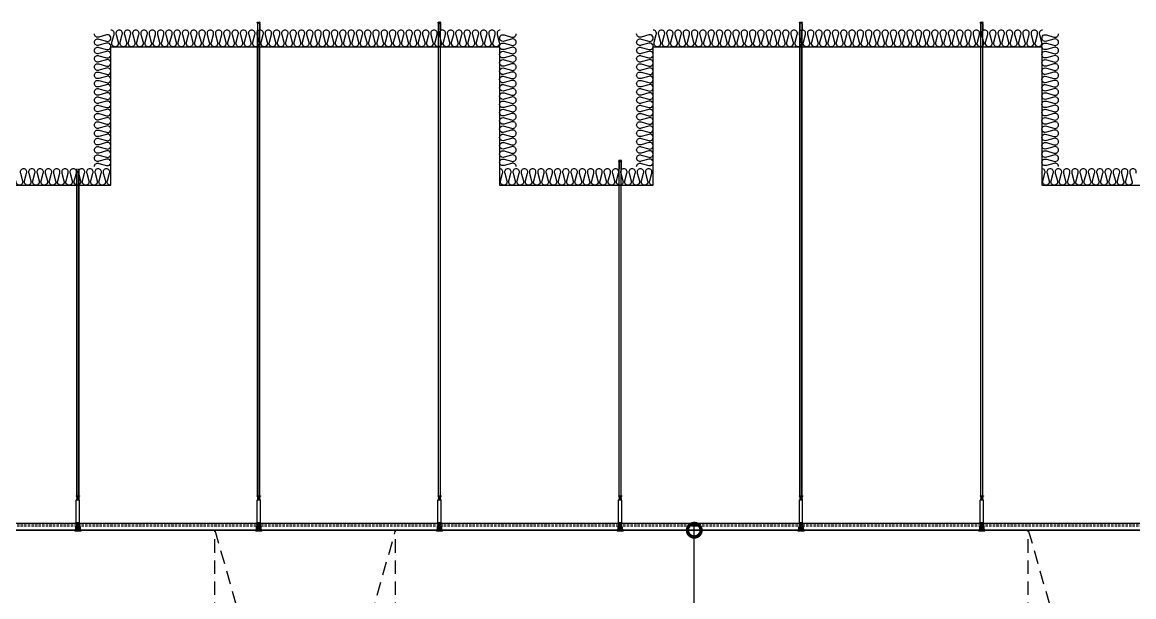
# Model space of a CAD drawing. Header units: millimetres. Extents: x 17311 to 801382, y -242618 to -104888.
# Drawn here: x 320582 to 327961, y -165471 to -161657 of the extents above; entities that cross this region are included whole.
import ezdxf

# ---------------------------------------------------------------- set-up
doc = ezdxf.new("R2010")
doc.units = ezdxf.units.MM
doc.header["$LTSCALE"] = 250
for name, pattern in [('A2', [8, 2, -2, 2, -2]), ('CENTER', [50.8, 31.75, -6.35, 6.35, -6.35]), ('CENTER2', [28.575, 19.05, -3.175, 3.175, -3.175]), ('H1', [1.5, 1, -0.5]), ('HID', [2.8, 1.8, -1]), ('HIDDEN', [9.525, 6.35, -3.175])]:
    doc.linetypes.add(name, pattern=pattern)
doc.layers.get('Defpoints').update_dxf_attribs({"color": 151})
for name, color, linetype in [('A-ELE-252', 252, 'Continuous'), ('A-ETC-SERVER', 5, 'H1'), ('C-1', 252, 'Continuous'), ('C-HANGER', 8, 'Continuous'), ('C-HANGER-C', 8, 'Continuous'), ('C-sec', 252, 'Continuous'), ('C-STL4', 252, 'Continuous'), ('C-STL6', 8, 'Continuous'), ('C-T-BAR MAIN-', 252, 'Continuous'), ('C-삼성엔지니어링_CEILING', 252, 'Continuous'), ('C-압출', 252, 'Continuous'), ('ISL', 251, 'Continuous')]:
    doc.layers.add(name, color=color, linetype=linetype)
doc.layers.add('C-중심선', color=252, linetype='CENTER2', lineweight=20)
doc.layers.add('CK', color=221, linetype='Continuous', plot=False)
doc.styles.add('Gdim', font='')
doc.styles.get('Gdim').set_extended_font_data('Dotum')
doc.dimstyles.new('Gdim50', dxfattribs={"dimscale": 30, "dimtxt": 3, "dimasz": 6, "dimexe": 1.5, "dimexo": 2, "dimgap": 1, "dimtad": 1, "dimdec": 0, "dimzin": 0, "dimdsep": 46, "dimlunit": 6, "dimtxsty": 'Gdim', "dimblk": 'DOTSMALL', "dimcen": 1.5, "dimdle": 1.5, "dimclrd": 256, "dimclre": 256, "dimclrt": 256, "dimazin": 0, "dimtfac": 1, "dimtdec": 0, "dimtix": 1, "dimtmove": 2, "dimatfit": 3, "dimldrblk": 'DOTSMALL', "dimfxl": 1.5, "dimtolj": 1, "dimtzin": 0, "dimlwd": -1, "dimlwe": -1, "dimarcsym": 1})

# ---------------------------------------------------------------- blocks, each defined once
blk = doc.blocks.new('A$C612ec77b')
at = {"layer": 'A-ELE-252', "linetype": 'HID', "ltscale": 0.2}
for p, q in [((-2400, 2650), (-2400, 4200)), ((-2400, 4200), (-1200, 0)), ((-2400, 0), (-1200, 4200)), ((-1200, 2650), (-1200, 4200)), ((-3600, 2650), (-3600, 0)), ((-3600, 2650), (-2400, 2650)), ((-2400, 2650), (-2400, 0)), ((-1200, 2650), (-1200, 0)), ((-1200, 2650), (0, 2650)), ((0, 2650), (0, 0))]:
    blk.add_line(p, q, dxfattribs=at)
blk = doc.blocks.new('usgh')
at = {"layer": 'C-STL4'}
blk.add_lwpolyline([(1763311, 329517), (1763311, 329599), (1763381, 329599), (1763381, 329517)], close=True, dxfattribs=at)
at = {"layer": 'C-압출', "color": 252, "linetype": 'Continuous', "lineweight": 40, "extrusion": (0, 0, -1)}
for p, q in [((1763325, 329522), (1763320, 329517)), ((1763325, 329599), (1763322, 329596)), ((1763322, 329596), (1763325, 329592)), ((1763325, 329592), (1763322, 329588)), ((1763322, 329588), (1763325, 329584)), ((1763325, 329584), (1763322, 329580)), ((1763322, 329580), (1763325, 329576)), ((1763325, 329576), (1763322, 329572)), ((1763322, 329572), (1763325, 329568)), ((1763325, 329568), (1763322, 329565)), ((1763322, 329565), (1763325, 329561)), ((1763325, 329561), (1763322, 329557)), ((1763322, 329557), (1763325, 329553)), ((1763325, 329553), (1763322, 329549)), ((1763322, 329549), (1763325, 329545)), ((1763325, 329545), (1763322, 329541)), ((1763322, 329541), (1763325, 329538)), ((1763325, 329538), (1763322, 329534)), ((1763322, 329534), (1763325, 329530)), ((1763325, 329530), (1763322, 329526)), ((1763322, 329526), (1763325, 329522)), ((1763363, 329517), (1763368, 329522)), ((1763364, 329596), (1763368, 329599)), ((1763368, 329592), (1763364, 329596)), ((1763364, 329588), (1763368, 329592)), ((1763368, 329584), (1763364, 329588)), ((1763364, 329580), (1763368, 329584)), ((1763368, 329576), (1763364, 329580)), ((1763364, 329572), (1763368, 329576)), ((1763368, 329568), (1763364, 329572)), ((1763364, 329565), (1763368, 329568)), ((1763368, 329561), (1763364, 329565)), ((1763364, 329557), (1763368, 329561)), ((1763368, 329553), (1763364, 329557)), ((1763364, 329549), (1763368, 329553)), ((1763368, 329545), (1763364, 329549)), ((1763364, 329541), (1763368, 329545)), ((1763368, 329538), (1763364, 329541)), ((1763364, 329534), (1763368, 329538)), ((1763368, 329530), (1763364, 329534)), ((1763364, 329526), (1763368, 329530)), ((1763368, 329522), (1763364, 329526))]:
    blk.add_line(p, q, dxfattribs=at)
at = {"layer": 'C-중심선'}
blk.add_line((1763346, 329623), (1763346, 329480), dxfattribs=at)
blk = doc.blocks.new('r6okghj')
at = {"layer": 'C-삼성엔지니어링_CEILING'}
for p, q in [((1770244, 316436), (1770234, 316431)), ((1770244, 316390), (1770234, 316396)), ((1770344, 316436), (1770244, 316436)), ((1770253, 316436), (1770264, 316431)), ((1770253, 316390), (1770264, 316396)), ((1770274, 316436), (1770264, 316431)), ((1770264, 316396), (1770264, 316431)), ((1770274, 316390), (1770264, 316396)), ((1770314, 316436), (1770324, 316431)), ((1770314, 316390), (1770324, 316396)), ((1770334, 316436), (1770324, 316431)), ((1770324, 316396), (1770324, 316431)), ((1770334, 316390), (1770324, 316396)), ((1770344, 316436), (1770354, 316431)), ((1770344, 316390), (1770354, 316396))]:
    blk.add_line(p, q, dxfattribs=at)
for points in [[(1770234, 316431), (1770234, 316396)], [(1770244, 316390), (1770344, 316390)], [(1770354, 316396), (1770354, 316431)]]:
    blk.add_lwpolyline(points, dxfattribs=at)
blk = doc.blocks.new('격자틀-1')
at = {"layer": 'C-HANGER'}
for p, q in [((-16.4, 230.4), (6.3, 230.4)), ((-16.4, 230.4), (-16.4, 228.9)), ((-16.4, 228.9), (6.3, 228.9)), ((6.3, 230.4), (6.3, 228.9))]:
    blk.add_line(p, q, dxfattribs=at)
at = {"layer": 'C-HANGER-C'}
for p, q in [((-16.1, 52.1), (-16.1, 202)), ((6, 202), (-16.1, 202)), ((6, 52.1), (6, 202)), ((6, 52.1), (-16.1, 52.1))]:
    blk.add_line(p, q, dxfattribs=at)
at = {"layer": 'C-STL6', "linetype": 'CENTER2', "ltscale": 20}
blk.add_line((-5, 52.7), (-5, -5), dxfattribs=at)
at = {"layer": 'C-T-BAR MAIN-'}
blk.add_lwpolyline([(-14.3, 41.1), (-14.3, 52.1), (4.2, 52.1), (4.2, 41.1), (2.2, 41.1), (2.2, 50.1), (-12.3, 50.1), (-12.3, 41.1), (-14.3, 41.1)], dxfattribs=at)
at = {"layer": 'C-삼성엔지니어링_CEILING'}
for p, q in [((-10.7, 220.3), (-2.2, 222)), ((-10.7, 220.3), (-9.9, 221.6)), ((-10.3, 222), (-9.9, 221.6)), ((-9.9, 221.6), (-7.6, 222)), ((-9.9, 221.6), (-7.6, 222)), ((-0.2, 221.3), (0.4, 222)), ((-14, 202), (-14, 203.8)), ((-12.4, 210.8), (-13.9, 209.9)), ((-12.4, 203.8), (-13.9, 204.7)), ((2.3, 210.8), (-12.4, 210.8)), ((2.3, 203.8), (-12.4, 203.8)), ((-11.1, 210.8), (-9.5, 209.9)), ((-11.1, 203.8), (-9.5, 204.7)), ((-10.7, 218.1), (1, 220.5)), ((-10.7, 220.3), (-9.9, 219.4)), ((-10.7, 218.1), (-9.9, 219.4)), ((-10.7, 215.9), (1, 218.3)), ((-10.7, 218.1), (-9.9, 217.2)), ((-10.7, 215.9), (-9.9, 217.2)), ((-10.7, 213.7), (1, 216.1)), ((-10.7, 215.9), (-9.9, 215)), ((-10.7, 213.7), (-9.9, 215)), ((-10.7, 213.7), (-9.9, 212.8)), ((-10.4, 213.4), (-10.4, 210.8)), ((-9.9, 219.4), (-0.2, 221.3)), ((-9.9, 219.4), (-0.2, 221.3)), ((-9.9, 217.2), (-0.2, 219.1)), ((-9.9, 217.2), (-0.2, 219.1)), ((-9.9, 215), (-0.2, 216.9)), ((-9.9, 215), (-0.2, 216.9)), ((-9.9, 212.8), (-0.2, 214.7)), ((-9.9, 212.8), (-0.2, 214.7)), ((-8, 210.8), (-9.5, 209.9)), ((-9.5, 204.7), (-9.5, 209.9)), ((-8, 203.8), (-9.5, 204.7)), ((-2.1, 210.8), (-0.6, 209.9)), ((-2.1, 203.8), (-0.6, 204.7)), ((1, 210.8), (-0.6, 209.9)), ((-0.6, 204.7), (-0.6, 209.9)), ((1, 203.8), (-0.6, 204.7)), ((-0.2, 221.3), (1, 220.5)), ((-0.2, 219.1), (1, 220.5)), ((-0.2, 219.1), (1, 218.3)), ((-0.2, 216.9), (1, 218.3)), ((-0.2, 216.9), (1, 216.1)), ((-0.2, 214.7), (1, 216.1)), ((0.3, 215.3), (0.3, 210.8)), ((0.3, 215.3), (0.3, 210.8)), ((2.3, 210.8), (3.8, 209.9)), ((2.3, 203.8), (3.8, 204.7)), ((3.9, 202), (3.9, 203.8))]:
    blk.add_line(p, q, dxfattribs=at)
for points in [[(3.9, 203.8), (-14, 203.8)], [(-13.9, 209.9), (-13.9, 204.7)], [(-12.4, 203.8), (2.3, 203.8)], [(3.8, 204.7), (3.8, 209.9)]]:
    blk.add_lwpolyline(points, dxfattribs=at)
at = {"layer": 'C-압출', "linetype": 'Continuous', "lineweight": 40, "extrusion": (0, 0, -1)}
for p, q in [((-25.1, 0.3), (-25.1, 2.2)), ((-24.8, 2.5), (-12.6, 2.5)), ((-10.1, 0), (-24.8, 0)), ((-12.3, 2.8), (-12.3, 28.3)), ((-10.1, 50), (-8.3, 50)), ((-9.8, 19.7), (-9.8, 18.9)), ((-9.8, 18.9), (-9.2, 18.3)), ((-9.2, 18.3), (-9.8, 17.6)), ((-9.8, 17.6), (-9.2, 17)), ((-9.2, 17), (-9.8, 16.4)), ((-9.8, 16.4), (-9.2, 15.8)), ((-9.2, 15.8), (-9.8, 15.1)), ((-9.8, 15.1), (-9.2, 14.5)), ((-9.2, 14.5), (-9.8, 13.9)), ((-9.8, 13.9), (-9.2, 13.2)), ((-9.2, 13.2), (-9.8, 12.6)), ((-9.8, 12.6), (-9.2, 12)), ((-9.2, 12), (-9.8, 11.4)), ((-9.8, 11.4), (-9.2, 10.8)), ((-9.2, 10.8), (-9.8, 10.1)), ((-9.8, 10.1), (-9.2, 9.5)), ((-9.2, 9.5), (-9.8, 8.9)), ((-9.8, 8.9), (-9.2, 8.2)), ((-9.2, 8.2), (-9.8, 7.6)), ((-9.8, 7.6), (-9.2, 7)), ((-9.2, 7), (-9.8, 6.4)), ((-9.8, 6.4), (-9.2, 5.8)), ((-9.2, 5.8), (-9.8, 5.1)), ((-9.8, 5.1), (-9.2, 4.5)), ((-9.2, 4.5), (-9.8, 3.9)), ((-9.8, 3.9), (-9.2, 3.2)), ((-9.2, 3.2), (-9.8, 2.6)), ((-9.8, 2.6), (-9.2, 2)), ((-9.2, 2), (-9.8, 1.4)), ((-9.8, 1.4), (-9.8, 0.6)), ((-9.8, 0.6), (-9.8, 0.3)), ((-0.6, 20), (-9.5, 20)), ((-8.1, 49.7), (-8.1, 49.5)), ((-2, 49), (-2, 49.7)), ((-1.7, 50), (0.1, 50)), ((-0.9, 17.6), (-0.3, 18.3)), ((-0.3, 17), (-0.9, 17.6)), ((-0.9, 16.4), (-0.3, 17)), ((-0.3, 15.8), (-0.9, 16.4)), ((-0.9, 15.1), (-0.3, 15.8)), ((-0.3, 14.5), (-0.9, 15.1)), ((-0.9, 13.9), (-0.3, 14.5)), ((-0.3, 13.2), (-0.9, 13.9)), ((-0.9, 12.6), (-0.3, 13.2)), ((-0.3, 12), (-0.9, 12.6)), ((-0.9, 11.4), (-0.3, 12)), ((-0.3, 10.8), (-0.9, 11.4)), ((-0.9, 10.1), (-0.3, 10.8)), ((-0.3, 9.5), (-0.9, 10.1)), ((-0.9, 8.9), (-0.3, 9.5)), ((-0.3, 8.2), (-0.9, 8.9)), ((-0.9, 7.6), (-0.3, 8.2)), ((-0.3, 7), (-0.9, 7.6)), ((-0.9, 6.4), (-0.3, 7)), ((-0.3, 5.8), (-0.9, 6.4)), ((-0.9, 5.1), (-0.3, 5.8)), ((-0.3, 4.5), (-0.9, 5.1)), ((-0.9, 3.9), (-0.3, 4.5)), ((-0.3, 3.2), (-0.9, 3.9)), ((-0.9, 2.6), (-0.3, 3.2)), ((-0.3, 2), (-0.9, 2.6)), ((-0.9, 1.4), (-0.3, 2)), ((-0.3, 0.8), (-0.9, 1.4)), ((-0.3, 18.3), (-0.3, 19.7)), ((-0.3, 0.3), (-0.3, 0.8)), ((14.7, 0), (0, 0)), ((2.2, 28.3), (2.2, 2.8)), ((2.5, 2.5), (14.7, 2.5)), ((14.9, 2.2), (14.9, 0.3))]:
    blk.add_line(p, q, dxfattribs=at)
at = {"layer": 'C-압출', "linetype": 'Continuous', "lineweight": 40}
for p, q in [((-12.3, 28.3), (-12.3, 49.7)), ((-12, 50), (-8.3, 50)), ((-9.3, 31.3), (-9.3, 44.7)), ((-9, 45), (-8.3, 45)), ((-9, 31), (-1.1, 31)), ((-8.1, 49.7), (-8.1, 45.3)), ((-2, 49.7), (-2, 45.3)), ((-1.7, 50), (1.9, 50)), ((-1.7, 45), (-1.1, 45)), ((-0.8, 31.3), (-0.8, 44.7)), ((2.2, 28.3), (2.2, 49.7))]:
    blk.add_line(p, q, dxfattribs=at)
at = {"layer": 'C-압출', "linetype": 'Continuous', "lineweight": 40, "extrusion": (0, 0, -1)}
for centre, start, end in [((24.8, 0.3), 270, 0), ((12.6, 2.8), 180, 270), ((10.1, 0.3), 180, 270), ((9.5, 19.7), 0, 90), ((8.3, 49.7), 90, 180), ((1.7, 49.7), 0, 90), ((0.6, 19.7), 90, 180), ((0, 0.3), 270, 0), ((-2.5, 2.8), 270, 0), ((-14.7, 2.2), 90, 180), ((-14.7, 0.3), 180, 270)]:
    blk.add_arc(centre, 0.3, start, end, dxfattribs=at)
at = {"layer": 'C-압출', "linetype": 'Continuous', "lineweight": 40}
for centre, start, end in [((-12, 49.7), 90, 180), ((-9, 44.7), 90, 180), ((-9, 31.3), 180, 270), ((-8.3, 49.7), 0, 90), ((-8.3, 45.3), 270, 0), ((-1.7, 45.3), 180, 270), ((-1.1, 44.7), 0, 90), ((-1.1, 31.3), 270, 0), ((1.9, 49.7), 0, 90)]:
    blk.add_arc(centre, 0.3, start, end, dxfattribs=at)
at = {"layer": 'C-압출'}
blk.add_arc((-1.7, 49.7), 0.3, 90, 180, dxfattribs=at)
at = {"layer": 'C-중심선', "linetype": 'CENTER', "lineweight": 5}
blk.add_line((-14.5, 25.5), (4.4, 25.5), dxfattribs=at)
at = {"layer": 'C-HANGER-C'}
for name, p, xscale, yscale, zscale in [('r6okghj', (-263370.1, -46847), 0.1487691112046762, 0.1487691112046762, 0.1487691112046762), ('usgh', (-176673.6, -32977.4), 0.1001893939418906, 0.1001893939418906, 0.1001893939418906)]:
    blk.add_blockref(name, p, dxfattribs=dict(at, xscale=xscale, yscale=yscale, zscale=zscale))
blk = doc.blocks.new('_DotSmall')
at = {"color": 0, "linetype": 'ByBlock', "const_width": 0.5}
blk.add_lwpolyline([(-0.0625, 0, 1), (0.0625, 0, 1)], format="xyb", close=True, dxfattribs=at)
blk = doc.blocks.new('*D59')
at = {"layer": 'CK', "transparency": 16777216}
for p, q in [((325043.2, -169274.5), (325043.2, -164984.5)), ((325181.4, -165029.5), (324998.2, -165029.5)), ((325181.4, -169229.5), (324998.2, -169229.5))]:
    blk.add_line(p, q, dxfattribs=at)
at = {"layer": 'Defpoints', "color": 0, "transparency": 16777216}
for p in [(325043.2, -165029.5), (325241.4, -165029.5), (325241.4, -169229.5)]:
    blk.add_point(p, dxfattribs=at)
at = {"layer": 'CK', "transparency": 16777216, "xscale": 180, "yscale": 180, "zscale": 180}
for p, rotation in [((325043.2, -165029.5), 90), ((325043.2, -169229.5), 270)]:
    blk.add_blockref('_DotSmall', p, dxfattribs=dict(at, rotation=rotation))
at = {"layer": 'CK', "transparency": 16777216, "insert": (324959.4, -167129.5), "char_height": 90, "attachment_point": 5, "rotation": 90, "style": 'Gdim'}
blk.add_mtext('\\A1;4,200', dxfattribs=at)

msp = doc.modelspace()

# ---------------------------------------------------------------- linework, layer by layer
at = {"layer": 'C-1', "linetype": 'A2'}
for p, q in [((322143.1, -161662.3), (322142, -161659.5)), ((322146.9, -161666.7), (322142.6, -161656.9)), ((322148.2, -161657.2), (322142.6, -161658.4)), ((322143.1, -161662.3), (322144, -161662)), ((322143.8, -161664), (322144.7, -161663.7)), ((322144.9, -161666.7), (322143.8, -161664)), ((322144.7, -161663.7), (322144, -161662)), ((322144.9, -161709.5), (322144.9, -161666.7)), ((322146.9, -161709.5), (322146.9, -161666.7)), ((322151.8, -161665.9), (322149.2, -161657.7)), ((322151.8, -161665.9), (322154.4, -161657.7)), ((322160.9, -161658.4), (322155.3, -161657.2)), ((322156.6, -161666.7), (322160.9, -161656.9)), ((322156.6, -161666.7), (322156.6, -161709.5)), ((322158.6, -161666.7), (322159.7, -161664)), ((322158.6, -161666.7), (322158.6, -161709.5)), ((322158.8, -161663.7), (322159.5, -161662)), ((322159.7, -161664), (322158.8, -161663.7)), ((322160.4, -161662.3), (322159.5, -161662)), ((322160.4, -161662.3), (322161.5, -161659.5)), ((323343.1, -161662.3), (323342, -161659.5)), ((323346.9, -161666.7), (323342.6, -161656.9)), ((323348.2, -161657.2), (323342.6, -161658.4)), ((323343.1, -161662.3), (323344, -161662)), ((323343.8, -161664), (323344.7, -161663.7)), ((323344.9, -161666.7), (323343.8, -161664)), ((323344.7, -161663.7), (323344, -161662)), ((323344.9, -161709.5), (323344.9, -161666.7)), ((323346.9, -161709.5), (323346.9, -161666.7)), ((323351.8, -161665.9), (323349.2, -161657.7)), ((323351.8, -161665.9), (323354.4, -161657.7)), ((323360.9, -161658.4), (323355.3, -161657.2)), ((323356.6, -161666.7), (323360.9, -161656.9)), ((323356.6, -161666.7), (323356.6, -161709.5)), ((323358.6, -161666.7), (323359.7, -161664)), ((323358.6, -161666.7), (323358.6, -161709.5)), ((323358.8, -161663.7), (323359.5, -161662)), ((323359.7, -161664), (323358.8, -161663.7)), ((323360.4, -161662.3), (323359.5, -161662)), ((323360.4, -161662.3), (323361.5, -161659.5)), ((325743.1, -161662.3), (325742, -161659.5)), ((325746.9, -161666.7), (325742.6, -161656.9)), ((325748.2, -161657.2), (325742.6, -161658.4)), ((325743.1, -161662.3), (325744, -161662)), ((325743.8, -161664), (325744.7, -161663.7)), ((325744.9, -161666.7), (325743.8, -161664)), ((325744.7, -161663.7), (325744, -161662)), ((325744.9, -161709.5), (325744.9, -161666.7)), ((325746.9, -161709.5), (325746.9, -161666.7)), ((325751.8, -161665.9), (325749.2, -161657.7)), ((325751.8, -161665.9), (325754.4, -161657.7)), ((325760.9, -161658.4), (325755.3, -161657.2)), ((325756.6, -161666.7), (325760.9, -161656.9)), ((325756.6, -161666.7), (325756.6, -161709.5)), ((325758.6, -161666.7), (325759.7, -161664)), ((325758.6, -161666.7), (325758.6, -161709.5)), ((325758.8, -161663.7), (325759.5, -161662)), ((325759.7, -161664), (325758.8, -161663.7)), ((325760.4, -161662.3), (325759.5, -161662)), ((325760.4, -161662.3), (325761.5, -161659.5)), ((326943.1, -161662.3), (326942, -161659.5)), ((326946.9, -161666.7), (326942.6, -161656.9)), ((326948.2, -161657.2), (326942.6, -161658.4)), ((326943.1, -161662.3), (326944, -161662)), ((326943.8, -161664), (326944.7, -161663.7)), ((326944.9, -161666.7), (326943.8, -161664)), ((326944.7, -161663.7), (326944, -161662)), ((326944.9, -161709.5), (326944.9, -161666.7)), ((326946.9, -161709.5), (326946.9, -161666.7)), ((326951.8, -161665.9), (326949.2, -161657.7)), ((326951.8, -161665.9), (326954.4, -161657.7)), ((326960.9, -161658.4), (326955.3, -161657.2)), ((326956.6, -161666.7), (326960.9, -161656.9)), ((326956.6, -161666.7), (326956.6, -161709.5)), ((326958.6, -161666.7), (326959.7, -161664)), ((326958.6, -161666.7), (326958.6, -161709.5)), ((326958.8, -161663.7), (326959.5, -161662)), ((326959.7, -161664), (326958.8, -161663.7)), ((326960.4, -161662.3), (326959.5, -161662)), ((326960.4, -161662.3), (326961.5, -161659.5)), ((324543.1, -162582.3), (324542, -162579.5)), ((324546.9, -162586.7), (324542.6, -162576.9)), ((324548.2, -162577.2), (324542.6, -162578.4)), ((324543.1, -162582.3), (324544, -162582)), ((324543.8, -162584), (324544.7, -162583.7)), ((324544.9, -162586.7), (324543.8, -162584)), ((324544.7, -162583.7), (324544, -162582)), ((324559.4, -162574.6), (324544.1, -162574.6)), ((324544.9, -162629.5), (324544.9, -162586.7)), ((324546.9, -162629.5), (324546.9, -162586.7)), ((324551.8, -162585.9), (324549.2, -162577.7)), ((324551.8, -162585.9), (324554.4, -162577.7)), ((324560.9, -162578.4), (324555.3, -162577.2)), ((324556.6, -162586.7), (324560.9, -162576.9)), ((324556.6, -162586.7), (324556.6, -162629.5)), ((324558.6, -162586.7), (324559.7, -162584)), ((324558.6, -162586.7), (324558.6, -162629.5)), ((324558.8, -162583.7), (324559.5, -162582)), ((324559.7, -162584), (324558.8, -162583.7)), ((324560.4, -162582.3), (324559.5, -162582)), ((324560.4, -162582.3), (324561.5, -162579.5))]:
    msp.add_line(p, q, dxfattribs=at)
for centre, radius, start, end in [((322142.8, -161659.2), 0.808, 102.52881, 201.80141), ((322148.4, -161658), 0.808, 17.65012, 102.52881), ((322155.1, -161658), 0.808, 77.47119, 162.34988), ((322160.8, -161659.2), 0.808, 338.19859, 77.47119), ((323342.8, -161659.2), 0.808, 102.52881, 201.80141), ((323348.4, -161658), 0.808, 17.65012, 102.52881), ((323355.1, -161658), 0.808, 77.47119, 162.34988), ((323360.8, -161659.2), 0.808, 338.19859, 77.47119), ((325742.8, -161659.2), 0.808, 102.52881, 201.80141), ((325748.4, -161658), 0.808, 17.65012, 102.52881), ((325755.1, -161658), 0.808, 77.47119, 162.34988), ((325760.8, -161659.2), 0.808, 338.19859, 77.47119), ((326942.8, -161659.2), 0.808, 102.52881, 201.80141), ((326948.4, -161658), 0.808, 17.65012, 102.52881), ((326955.1, -161658), 0.808, 77.47119, 162.34988), ((326960.8, -161659.2), 0.808, 338.19859, 77.47119), ((324542.8, -162579.2), 0.808, 102.52881, 201.80141), ((324544.1, -162576.2), 1.62, 90, 203.42869), ((324548.4, -162578), 0.808, 17.65012, 102.52881), ((324555.1, -162578), 0.808, 77.47119, 162.34988), ((324559.4, -162576.2), 1.62, 336.57131, 90), ((324560.8, -162579.2), 0.808, 338.19859, 77.47119)]:
    msp.add_arc(centre, radius, start, end, dxfattribs=at)
at = {"layer": 'C-HANGER'}
for p, q in [((322144.6, -164801.5), (322144.6, -161709.5)), ((322145.5, -164801.5), (322145.5, -161709.5)), ((322158, -164801.5), (322158, -161709.5)), ((322158.9, -164801.5), (322158.9, -161709.5)), ((323344.6, -164801.5), (323344.6, -161709.5)), ((323345.5, -164801.5), (323345.5, -161709.5)), ((323358, -164801.5), (323358, -161709.5)), ((323358.9, -164801.5), (323358.9, -161709.5)), ((325744.6, -164801.5), (325744.6, -161709.5)), ((325745.5, -164801.5), (325745.5, -161709.5)), ((325758, -164801.5), (325758, -161709.5)), ((325758.9, -164801.5), (325758.9, -161709.5)), ((326944.6, -164801.5), (326944.6, -161709.5)), ((326945.5, -164801.5), (326945.5, -161709.5)), ((326958, -164801.5), (326958, -161709.5)), ((326958.9, -164801.5), (326958.9, -161709.5)), ((320944.6, -164801.5), (320944.6, -162629.5)), ((320945.5, -164801.5), (320945.5, -162629.5)), ((320958, -164801.5), (320958, -162629.5)), ((320958.9, -164801.5), (320958.9, -162629.5)), ((324544.6, -164801.5), (324544.6, -162629.5)), ((324545.5, -164801.5), (324545.5, -162629.5)), ((324558, -164801.5), (324558, -162629.5)), ((324558.9, -164801.5), (324558.9, -162629.5))]:
    msp.add_line(p, q, dxfattribs=at)
at = {"layer": 'C-sec'}
for points in [[(319765.7, -165028.7), (320937.8, -165028.7, 0.361786), (320938.1, -165028.4), (320938.1, -165006.7), (320938.8, -165006.7), (320938.8, -165029.2, -0.414214), (320938.5, -165029.5), (319765.1, -165029.5, -0.414214), (319764.8, -165029.2), (319764.8, -165006.7), (319765.5, -165006.7), (319765.5, -165028.4, 0.414214), (319765.8, -165028.7)], [(320965.7, -165028.7), (322137.8, -165028.7, 0.361786), (322138.1, -165028.4), (322138.1, -165006.7), (322138.8, -165006.7), (322138.8, -165029.2, -0.414214), (322138.5, -165029.5), (320965.1, -165029.5, -0.414214), (320964.8, -165029.2), (320964.8, -165006.7), (320965.5, -165006.7), (320965.5, -165028.4, 0.414214), (320965.8, -165028.7)], [(322165.7, -165028.7), (323337.8, -165028.7, 0.361786), (323338.1, -165028.4), (323338.1, -165006.7), (323338.8, -165006.7), (323338.8, -165029.2, -0.414214), (323338.5, -165029.5), (322165.1, -165029.5, -0.414214), (322164.8, -165029.2), (322164.8, -165006.7), (322165.5, -165006.7), (322165.5, -165028.4, 0.414214), (322165.8, -165028.7)], [(323365.7, -165028.7), (324537.8, -165028.7, 0.361786), (324538.1, -165028.4), (324538.1, -165006.7), (324538.8, -165006.7), (324538.8, -165029.2, -0.414214), (324538.5, -165029.5), (323365.1, -165029.5, -0.414214), (323364.8, -165029.2), (323364.8, -165006.7), (323365.5, -165006.7), (323365.5, -165028.4, 0.414214), (323365.8, -165028.7)], [(324565.7, -165028.7), (325737.8, -165028.7, 0.361786), (325738.1, -165028.4), (325738.1, -165006.7), (325738.8, -165006.7), (325738.8, -165029.2, -0.414214), (325738.5, -165029.5), (324565.1, -165029.5, -0.414214), (324564.8, -165029.2), (324564.8, -165006.7), (324565.5, -165006.7), (324565.5, -165028.4, 0.414214), (324565.8, -165028.7)], [(325765.7, -165028.7), (326937.8, -165028.7, 0.361786), (326938.1, -165028.4), (326938.1, -165006.7), (326938.8, -165006.7), (326938.8, -165029.2, -0.414214), (326938.5, -165029.5), (325765.1, -165029.5, -0.414214), (325764.8, -165029.2), (325764.8, -165006.7), (325765.5, -165006.7), (325765.5, -165028.4, 0.414214), (325765.8, -165028.7)], [(326965.7, -165028.7), (328137.8, -165028.7, 0.361786), (328138.1, -165028.4), (328138.1, -165006.7), (328138.8, -165006.7), (328138.8, -165029.2, -0.414214), (328138.5, -165029.5), (326965.1, -165029.5, -0.414214), (326964.8, -165029.2), (326964.8, -165006.7), (326965.5, -165006.7), (326965.5, -165028.4, 0.414214), (326965.8, -165028.7)]]:
    msp.add_lwpolyline(points, format="xyb", dxfattribs=at)
at = {"layer": 'C-STL6'}
msp.add_line((297282.6, -164982), (358438.8, -164982), dxfattribs=at)
at = {"layer": 'C-STL6', "linetype": 'HIDDEN', "ltscale": 0.01}
for p, q in [((297282.6, -164986.9), (358438.8, -164986.9)), ((297282.6, -165000.9), (358438.8, -165000.9))]:
    msp.add_line(p, q, dxfattribs=at)
at = {"layer": 'ISL'}
for points in [[(321060.7, -162614.5, -0.524856), (321090.5, -162593.9), (321140.9, -162607.6, 1.449198), (321140.9, -162566.4), (321090.5, -162580.1, -0.524856), (321060.7, -162559.5, -0.524856), (321090.5, -162538.9), (321140.9, -162552.6, 1.449198), (321140.9, -162511.4), (321090.5, -162525.1, -0.524856), (321060.7, -162504.5, -0.524856), (321090.5, -162483.9), (321140.9, -162497.6, 1.449198), (321140.9, -162456.4), (321090.5, -162470.1, -0.524856), (321060.7, -162449.5, -0.524856), (321090.5, -162428.9), (321140.9, -162442.6, 1.449198), (321140.9, -162401.4), (321090.5, -162415.1, -0.524856), (321060.7, -162394.5, -0.524856), (321090.5, -162373.9), (321140.9, -162387.6, 1.449198), (321140.9, -162346.4), (321090.5, -162360.1, -0.524856), (321060.7, -162339.5, -0.524856), (321090.5, -162318.9), (321140.9, -162332.6, 1.449198), (321140.9, -162291.4), (321090.5, -162305.1, -0.524856), (321060.7, -162284.5, -0.524856), (321090.5, -162263.9), (321140.9, -162277.6, 1.449198), (321140.9, -162236.4), (321090.5, -162250.1, -0.524856), (321060.7, -162229.5, -0.524856), (321090.5, -162208.9), (321140.9, -162222.6, 1.449198), (321140.9, -162181.4), (321090.5, -162195.1, -0.524856), (321060.7, -162174.5, -0.524856), (321090.5, -162153.9), (321140.9, -162167.6, 1.449198), (321140.9, -162126.4), (321090.5, -162140.1, -0.524856), (321060.7, -162119.5, -0.524856), (321090.5, -162098.9), (321140.9, -162112.6, 1.449198), (321140.9, -162071.4), (321090.5, -162085.1, -0.524856), (321060.7, -162064.5, -0.524856), (321090.5, -162043.9), (321140.9, -162057.6, 1.449198), (321140.9, -162016.4), (321090.5, -162030.1, -0.524856), (321060.7, -162009.5, -0.524856), (321090.5, -161988.9), (321140.9, -162002.6, 1.449198), (321140.9, -161961.4), (321090.5, -161975.1, -0.524856), (321060.7, -161954.5, -0.524856), (321090.5, -161933.9), (321140.9, -161947.6, 1.449198), (321140.9, -161906.4), (321090.5, -161920.1, -0.524856), (321060.7, -161899.5, -0.524856), (321090.5, -161878.9), (321140.9, -161892.6, 1.449198), (321140.9, -161851.4), (321090.5, -161865.1, -0.524856), (321060.7, -161844.5, -0.524856), (321090.5, -161823.9), (321140.9, -161837.6, 1.449198), (321140.9, -161796.4), (321090.5, -161810.1, -0.524856), (321060.7, -161789.5, -0.524856), (321090.5, -161768.9), (321140.9, -161782.6, 1.449198), (321140.9, -161741.4), (321090.5, -161755.1, -0.524856), (321060.7, -161734.5)], [(323755.7, -161709.5, 0.524856), (323735.1, -161739.3), (323748.7, -161789.7, -1.449198), (323707.6, -161789.7), (323721.2, -161739.3, 0.524856), (323700.7, -161709.5, 0.524856), (323680.1, -161739.3), (323693.7, -161789.7, -1.449198), (323652.6, -161789.7), (323666.2, -161739.3, 0.524856), (323645.7, -161709.5, 0.524856), (323625.1, -161739.3), (323638.7, -161789.7, -1.449198), (323597.6, -161789.7), (323611.2, -161739.3, 0.524856), (323590.7, -161709.5, 0.524856), (323570.1, -161739.3), (323583.7, -161789.7, -1.449198), (323542.6, -161789.7), (323556.2, -161739.3, 0.524856), (323535.7, -161709.5, 0.524856), (323515.1, -161739.3), (323528.7, -161789.7, -1.449198), (323487.6, -161789.7), (323501.2, -161739.3, 0.524856), (323480.7, -161709.5, 0.524856), (323460.1, -161739.3), (323473.7, -161789.7, -1.449198), (323432.6, -161789.7), (323446.2, -161739.3, 0.524856), (323425.7, -161709.5, 0.524856), (323405.1, -161739.3), (323418.7, -161789.7, -1.449198), (323377.6, -161789.7), (323391.2, -161739.3, 0.524856), (323370.7, -161709.5, 0.524856), (323350.1, -161739.3), (323363.7, -161789.7, -1.449198), (323322.6, -161789.7), (323336.2, -161739.3, 0.524856), (323315.7, -161709.5, 0.524856), (323295.1, -161739.3), (323308.7, -161789.7, -1.449198), (323267.6, -161789.7), (323281.2, -161739.3, 0.524856), (323260.7, -161709.5, 0.524856), (323240.1, -161739.3), (323253.7, -161789.7, -1.449198), (323212.6, -161789.7), (323226.2, -161739.3, 0.524856), (323205.7, -161709.5, 0.524856), (323185.1, -161739.3), (323198.7, -161789.7, -1.449198), (323157.6, -161789.7), (323171.2, -161739.3, 0.524856), (323150.7, -161709.5, 0.524856), (323130.1, -161739.3), (323143.7, -161789.7, -1.449198), (323102.6, -161789.7), (323116.2, -161739.3, 0.524856), (323095.7, -161709.5, 0.524856), (323075.1, -161739.3), (323088.7, -161789.7, -1.449198), (323047.6, -161789.7), (323061.2, -161739.3, 0.524856), (323040.7, -161709.5, 0.524856), (323020.1, -161739.3), (323033.7, -161789.7, -1.449198), (322992.6, -161789.7), (323006.2, -161739.3, 0.524856), (322985.7, -161709.5, 0.524856), (322965.1, -161739.3), (322978.7, -161789.7, -1.449198), (322937.6, -161789.7), (322951.2, -161739.3, 0.524856), (322930.7, -161709.5, 0.524856), (322910.1, -161739.3), (322923.7, -161789.7, -1.449198), (322882.6, -161789.7), (322896.2, -161739.3, 0.524856), (322875.7, -161709.5, 0.524856), (322855.1, -161739.3), (322868.7, -161789.7, -1.449198), (322827.6, -161789.7), (322841.2, -161739.3, 0.524856), (322820.7, -161709.5, 0.524856), (322800.1, -161739.3), (322813.7, -161789.7, -1.449198), (322772.6, -161789.7), (322786.2, -161739.3, 0.524856), (322765.7, -161709.5, 0.524856), (322745.1, -161739.3), (322758.7, -161789.7, -1.449198), (322717.6, -161789.7), (322731.2, -161739.3, 0.524856), (322710.7, -161709.5, 0.524856), (322690.1, -161739.3), (322703.7, -161789.7, -1.449198), (322662.6, -161789.7), (322676.2, -161739.3, 0.524856), (322655.7, -161709.5, 0.524856), (322635.1, -161739.3), (322648.7, -161789.7, -1.449198), (322607.6, -161789.7), (322621.2, -161739.3, 0.524856), (322600.7, -161709.5, 0.524856), (322580.1, -161739.3), (322593.7, -161789.7, -1.449198), (322552.6, -161789.7), (322566.2, -161739.3, 0.524856), (322545.7, -161709.5, 0.524856), (322525.1, -161739.3), (322538.7, -161789.7, -1.449198), (322497.6, -161789.7), (322511.2, -161739.3, 0.524856), (322490.7, -161709.5, 0.524856), (322470.1, -161739.3), (322483.7, -161789.7, -1.449198), (322442.6, -161789.7), (322456.2, -161739.3, 0.524856), (322435.7, -161709.5, 0.524856), (322415.1, -161739.3), (322428.7, -161789.7, -1.449198), (322387.6, -161789.7), (322401.2, -161739.3, 0.524856), (322380.7, -161709.5, 0.524856), (322360.1, -161739.3), (322373.7, -161789.7, -1.449198), (322332.6, -161789.7), (322346.2, -161739.3, 0.524856), (322325.7, -161709.5, 0.524856), (322305.1, -161739.3), (322318.7, -161789.7, -1.449198), (322277.6, -161789.7), (322291.2, -161739.3, 0.524856), (322270.7, -161709.5, 0.524856), (322250.1, -161739.3), (322263.7, -161789.7, -1.449198), (322222.6, -161789.7), (322236.2, -161739.3, 0.524856), (322215.7, -161709.5, 0.524856), (322195.1, -161739.3), (322208.7, -161789.7, -1.449198), (322167.6, -161789.7), (322181.2, -161739.3, 0.524856), (322160.7, -161709.5, 0.524856), (322140.1, -161739.3), (322153.7, -161789.7, -1.449198), (322112.6, -161789.7), (322126.2, -161739.3, 0.524856), (322105.7, -161709.5, 0.524856), (322085.1, -161739.3), (322098.7, -161789.7, -1.449198), (322057.6, -161789.7), (322071.2, -161739.3, 0.524856), (322050.7, -161709.5, 0.524856), (322030.1, -161739.3), (322043.7, -161789.7, -1.449198), (322002.6, -161789.7), (322016.2, -161739.3, 0.524856), (321995.7, -161709.5, 0.524856), (321975.1, -161739.3), (321988.7, -161789.7, -1.449198), (321947.6, -161789.7), (321961.2, -161739.3, 0.524856), (321940.7, -161709.5, 0.524856), (321920.1, -161739.3), (321933.7, -161789.7, -1.449198), (321892.6, -161789.7), (321906.2, -161739.3, 0.524856), (321885.7, -161709.5, 0.524856), (321865.1, -161739.3), (321878.7, -161789.7, -1.449198), (321837.6, -161789.7), (321851.2, -161739.3, 0.524856), (321830.7, -161709.5, 0.524856), (321810.1, -161739.3), (321823.7, -161789.7, -1.449198), (321782.6, -161789.7), (321796.2, -161739.3, 0.524856), (321775.7, -161709.5, 0.524856), (321755.1, -161739.3), (321768.7, -161789.7, -1.449198), (321727.6, -161789.7), (321741.2, -161739.3, 0.524856), (321720.7, -161709.5, 0.524856), (321700.1, -161739.3), (321713.7, -161789.7, -1.449198), (321672.6, -161789.7), (321686.2, -161739.3, 0.524856), (321665.7, -161709.5, 0.524856), (321645.1, -161739.3), (321658.7, -161789.7, -1.449198), (321617.6, -161789.7), (321631.2, -161739.3, 0.524856), (321610.7, -161709.5, 0.524856), (321590.1, -161739.3), (321603.7, -161789.7, -1.449198), (321562.6, -161789.7), (321576.2, -161739.3, 0.524856), (321555.7, -161709.5, 0.524856), (321535.1, -161739.3), (321548.7, -161789.7, -1.449198), (321507.6, -161789.7), (321521.2, -161739.3, 0.524856), (321500.7, -161709.5, 0.524856), (321480.1, -161739.3), (321493.7, -161789.7, -1.449198), (321452.6, -161789.7), (321466.2, -161739.3, 0.524856), (321445.7, -161709.5, 0.524856), (321425.1, -161739.3), (321438.7, -161789.7, -1.449198), (321397.6, -161789.7), (321411.2, -161739.3, 0.524856), (321390.7, -161709.5, 0.524856), (321370.1, -161739.3), (321383.7, -161789.7, -1.449198), (321342.6, -161789.7), (321356.2, -161739.3, 0.524856), (321335.7, -161709.5, 0.524856), (321315.1, -161739.3), (321328.7, -161789.7, -1.449198), (321287.6, -161789.7), (321301.2, -161739.3, 0.524856), (321280.7, -161709.5, 0.524856), (321260.1, -161739.3), (321273.7, -161789.7, -1.449198), (321232.6, -161789.7), (321246.2, -161739.3, 0.524856), (321225.7, -161709.5, 0.524856), (321205.1, -161739.3), (321218.7, -161789.7, -1.449198), (321177.6, -161789.7), (321191.2, -161739.3, 0.524856), (321170.7, -161709.5)], [(323860.7, -162614.5, 0.524856), (323830.9, -162593.9), (323780.5, -162607.6, -1.449198), (323780.5, -162566.4), (323830.9, -162580.1, 0.524856), (323860.7, -162559.5, 0.524856), (323830.9, -162538.9), (323780.5, -162552.6, -1.449198), (323780.5, -162511.4), (323830.9, -162525.1, 0.524856), (323860.7, -162504.5, 0.524856), (323830.9, -162483.9), (323780.5, -162497.6, -1.449198), (323780.5, -162456.4), (323830.9, -162470.1, 0.524856), (323860.7, -162449.5, 0.524856), (323830.9, -162428.9), (323780.5, -162442.6, -1.449198), (323780.5, -162401.4), (323830.9, -162415.1, 0.524856), (323860.7, -162394.5, 0.524856), (323830.9, -162373.9), (323780.5, -162387.6, -1.449198), (323780.5, -162346.4), (323830.9, -162360.1, 0.524856), (323860.7, -162339.5, 0.524856), (323830.9, -162318.9), (323780.5, -162332.6, -1.449198), (323780.5, -162291.4), (323830.9, -162305.1, 0.524856), (323860.7, -162284.5, 0.524856), (323830.9, -162263.9), (323780.5, -162277.6, -1.449198), (323780.5, -162236.4), (323830.9, -162250.1, 0.524856), (323860.7, -162229.5, 0.524856), (323830.9, -162208.9), (323780.5, -162222.6, -1.449198), (323780.5, -162181.4), (323830.9, -162195.1, 0.524856), (323860.7, -162174.5, 0.524856), (323830.9, -162153.9), (323780.5, -162167.6, -1.449198), (323780.5, -162126.4), (323830.9, -162140.1, 0.524856), (323860.7, -162119.5, 0.524856), (323830.9, -162098.9), (323780.5, -162112.6, -1.449198), (323780.5, -162071.4), (323830.9, -162085.1, 0.524856), (323860.7, -162064.5, 0.524856), (323830.9, -162043.9), (323780.5, -162057.6, -1.449198), (323780.5, -162016.4), (323830.9, -162030.1, 0.524856), (323860.7, -162009.5, 0.524856), (323830.9, -161988.9), (323780.5, -162002.6, -1.449198), (323780.5, -161961.4), (323830.9, -161975.1, 0.524856), (323860.7, -161954.5, 0.524856), (323830.9, -161933.9), (323780.5, -161947.6, -1.449198), (323780.5, -161906.4), (323830.9, -161920.1, 0.524856), (323860.7, -161899.5, 0.524856), (323830.9, -161878.9), (323780.5, -161892.6, -1.449198), (323780.5, -161851.4), (323830.9, -161865.1, 0.524856), (323860.7, -161844.5, 0.524856), (323830.9, -161823.9), (323780.5, -161837.6, -1.449198), (323780.5, -161796.4), (323830.9, -161810.1, 0.524856), (323860.7, -161789.5, 0.524856), (323830.9, -161768.9), (323780.5, -161782.6, -1.449198), (323780.5, -161741.4), (323830.9, -161755.1, 0.524856), (323860.7, -161734.5)], [(324660.7, -162614.5, -0.524856), (324690.5, -162593.9), (324740.9, -162607.6, 1.449198), (324740.9, -162566.4), (324690.5, -162580.1, -0.524856), (324660.7, -162559.5, -0.524856), (324690.5, -162538.9), (324740.9, -162552.6, 1.449198), (324740.9, -162511.4), (324690.5, -162525.1, -0.524856), (324660.7, -162504.5, -0.524856), (324690.5, -162483.9), (324740.9, -162497.6, 1.449198), (324740.9, -162456.4), (324690.5, -162470.1, -0.524856), (324660.7, -162449.5, -0.524856), (324690.5, -162428.9), (324740.9, -162442.6, 1.449198), (324740.9, -162401.4), (324690.5, -162415.1, -0.524856), (324660.7, -162394.5, -0.524856), (324690.5, -162373.9), (324740.9, -162387.6, 1.449198), (324740.9, -162346.4), (324690.5, -162360.1, -0.524856), (324660.7, -162339.5, -0.524856), (324690.5, -162318.9), (324740.9, -162332.6, 1.449198), (324740.9, -162291.4), (324690.5, -162305.1, -0.524856), (324660.7, -162284.5, -0.524856), (324690.5, -162263.9), (324740.9, -162277.6, 1.449198), (324740.9, -162236.4), (324690.5, -162250.1, -0.524856), (324660.7, -162229.5, -0.524856), (324690.5, -162208.9), (324740.9, -162222.6, 1.449198), (324740.9, -162181.4), (324690.5, -162195.1, -0.524856), (324660.7, -162174.5, -0.524856), (324690.5, -162153.9), (324740.9, -162167.6, 1.449198), (324740.9, -162126.4), (324690.5, -162140.1, -0.524856), (324660.7, -162119.5, -0.524856), (324690.5, -162098.9), (324740.9, -162112.6, 1.449198), (324740.9, -162071.4), (324690.5, -162085.1, -0.524856), (324660.7, -162064.5, -0.524856), (324690.5, -162043.9), (324740.9, -162057.6, 1.449198), (324740.9, -162016.4), (324690.5, -162030.1, -0.524856), (324660.7, -162009.5, -0.524856), (324690.5, -161988.9), (324740.9, -162002.6, 1.449198), (324740.9, -161961.4), (324690.5, -161975.1, -0.524856), (324660.7, -161954.5, -0.524856), (324690.5, -161933.9), (324740.9, -161947.6, 1.449198), (324740.9, -161906.4), (324690.5, -161920.1, -0.524856), (324660.7, -161899.5, -0.524856), (324690.5, -161878.9), (324740.9, -161892.6, 1.449198), (324740.9, -161851.4), (324690.5, -161865.1, -0.524856), (324660.7, -161844.5, -0.524856), (324690.5, -161823.9), (324740.9, -161837.6, 1.449198), (324740.9, -161796.4), (324690.5, -161810.1, -0.524856), (324660.7, -161789.5, -0.524856), (324690.5, -161768.9), (324740.9, -161782.6, 1.449198), (324740.9, -161741.4), (324690.5, -161755.1, -0.524856), (324660.7, -161734.5)], [(327355.7, -161709.5, 0.524856), (327335.1, -161739.3), (327348.7, -161789.7, -1.449198), (327307.6, -161789.7), (327321.2, -161739.3, 0.524856), (327300.7, -161709.5, 0.524856), (327280.1, -161739.3), (327293.7, -161789.7, -1.449198), (327252.6, -161789.7), (327266.2, -161739.3, 0.524856), (327245.7, -161709.5, 0.524856), (327225.1, -161739.3), (327238.7, -161789.7, -1.449198), (327197.6, -161789.7), (327211.2, -161739.3, 0.524856), (327190.7, -161709.5, 0.524856), (327170.1, -161739.3), (327183.7, -161789.7, -1.449198), (327142.6, -161789.7), (327156.2, -161739.3, 0.524856), (327135.7, -161709.5, 0.524856), (327115.1, -161739.3), (327128.7, -161789.7, -1.449198), (327087.6, -161789.7), (327101.2, -161739.3, 0.524856), (327080.7, -161709.5, 0.524856), (327060.1, -161739.3), (327073.7, -161789.7, -1.449198), (327032.6, -161789.7), (327046.2, -161739.3, 0.524856), (327025.7, -161709.5, 0.524856), (327005.1, -161739.3), (327018.7, -161789.7, -1.449198), (326977.6, -161789.7), (326991.2, -161739.3, 0.524856), (326970.7, -161709.5, 0.524856), (326950.1, -161739.3), (326963.7, -161789.7, -1.449198), (326922.6, -161789.7), (326936.2, -161739.3, 0.524856), (326915.7, -161709.5, 0.524856), (326895.1, -161739.3), (326908.7, -161789.7, -1.449198), (326867.6, -161789.7), (326881.2, -161739.3, 0.524856), (326860.7, -161709.5, 0.524856), (326840.1, -161739.3), (326853.7, -161789.7, -1.449198), (326812.6, -161789.7), (326826.2, -161739.3, 0.524856), (326805.7, -161709.5, 0.524856), (326785.1, -161739.3), (326798.7, -161789.7, -1.449198), (326757.6, -161789.7), (326771.2, -161739.3, 0.524856), (326750.7, -161709.5, 0.524856), (326730.1, -161739.3), (326743.7, -161789.7, -1.449198), (326702.6, -161789.7), (326716.2, -161739.3, 0.524856), (326695.7, -161709.5, 0.524856), (326675.1, -161739.3), (326688.7, -161789.7, -1.449198), (326647.6, -161789.7), (326661.2, -161739.3, 0.524856), (326640.7, -161709.5, 0.524856), (326620.1, -161739.3), (326633.7, -161789.7, -1.449198), (326592.6, -161789.7), (326606.2, -161739.3, 0.524856), (326585.7, -161709.5, 0.524856), (326565.1, -161739.3), (326578.7, -161789.7, -1.449198), (326537.6, -161789.7), (326551.2, -161739.3, 0.524856), (326530.7, -161709.5, 0.524856), (326510.1, -161739.3), (326523.7, -161789.7, -1.449198), (326482.6, -161789.7), (326496.2, -161739.3, 0.524856), (326475.7, -161709.5, 0.524856), (326455.1, -161739.3), (326468.7, -161789.7, -1.449198), (326427.6, -161789.7), (326441.2, -161739.3, 0.524856), (326420.7, -161709.5, 0.524856), (326400.1, -161739.3), (326413.7, -161789.7, -1.449198), (326372.6, -161789.7), (326386.2, -161739.3, 0.524856), (326365.7, -161709.5, 0.524856), (326345.1, -161739.3), (326358.7, -161789.7, -1.449198), (326317.6, -161789.7), (326331.2, -161739.3, 0.524856), (326310.7, -161709.5, 0.524856), (326290.1, -161739.3), (326303.7, -161789.7, -1.449198), (326262.6, -161789.7), (326276.2, -161739.3, 0.524856), (326255.7, -161709.5, 0.524856), (326235.1, -161739.3), (326248.7, -161789.7, -1.449198), (326207.6, -161789.7), (326221.2, -161739.3, 0.524856), (326200.7, -161709.5, 0.524856), (326180.1, -161739.3), (326193.7, -161789.7, -1.449198), (326152.6, -161789.7), (326166.2, -161739.3, 0.524856), (326145.7, -161709.5, 0.524856), (326125.1, -161739.3), (326138.7, -161789.7, -1.449198), (326097.6, -161789.7), (326111.2, -161739.3, 0.524856), (326090.7, -161709.5, 0.524856), (326070.1, -161739.3), (326083.7, -161789.7, -1.449198), (326042.6, -161789.7), (326056.2, -161739.3, 0.524856), (326035.7, -161709.5, 0.524856), (326015.1, -161739.3), (326028.7, -161789.7, -1.449198), (325987.6, -161789.7), (326001.2, -161739.3, 0.524856), (325980.7, -161709.5, 0.524856), (325960.1, -161739.3), (325973.7, -161789.7, -1.449198), (325932.6, -161789.7), (325946.2, -161739.3, 0.524856), (325925.7, -161709.5, 0.524856), (325905.1, -161739.3), (325918.7, -161789.7, -1.449198), (325877.6, -161789.7), (325891.2, -161739.3, 0.524856), (325870.7, -161709.5, 0.524856), (325850.1, -161739.3), (325863.7, -161789.7, -1.449198), (325822.6, -161789.7), (325836.2, -161739.3, 0.524856), (325815.7, -161709.5, 0.524856), (325795.1, -161739.3), (325808.7, -161789.7, -1.449198), (325767.6, -161789.7), (325781.2, -161739.3, 0.524856), (325760.7, -161709.5, 0.524856), (325740.1, -161739.3), (325753.7, -161789.7, -1.449198), (325712.6, -161789.7), (325726.2, -161739.3, 0.524856), (325705.7, -161709.5, 0.524856), (325685.1, -161739.3), (325698.7, -161789.7, -1.449198), (325657.6, -161789.7), (325671.2, -161739.3, 0.524856), (325650.7, -161709.5, 0.524856), (325630.1, -161739.3), (325643.7, -161789.7, -1.449198), (325602.6, -161789.7), (325616.2, -161739.3, 0.524856), (325595.7, -161709.5, 0.524856), (325575.1, -161739.3), (325588.7, -161789.7, -1.449198), (325547.6, -161789.7), (325561.2, -161739.3, 0.524856), (325540.7, -161709.5, 0.524856), (325520.1, -161739.3), (325533.7, -161789.7, -1.449198), (325492.6, -161789.7), (325506.2, -161739.3, 0.524856), (325485.7, -161709.5, 0.524856), (325465.1, -161739.3), (325478.7, -161789.7, -1.449198), (325437.6, -161789.7), (325451.2, -161739.3, 0.524856), (325430.7, -161709.5, 0.524856), (325410.1, -161739.3), (325423.7, -161789.7, -1.449198), (325382.6, -161789.7), (325396.2, -161739.3, 0.524856), (325375.7, -161709.5, 0.524856), (325355.1, -161739.3), (325368.7, -161789.7, -1.449198), (325327.6, -161789.7), (325341.2, -161739.3, 0.524856), (325320.7, -161709.5, 0.524856), (325300.1, -161739.3), (325313.7, -161789.7, -1.449198), (325272.6, -161789.7), (325286.2, -161739.3, 0.524856), (325265.7, -161709.5, 0.524856), (325245.1, -161739.3), (325258.7, -161789.7, -1.449198), (325217.6, -161789.7), (325231.2, -161739.3, 0.524856), (325210.7, -161709.5, 0.524856), (325190.1, -161739.3), (325203.7, -161789.7, -1.449198), (325162.6, -161789.7), (325176.2, -161739.3, 0.524856), (325155.7, -161709.5, 0.524856), (325135.1, -161739.3), (325148.7, -161789.7, -1.449198), (325107.6, -161789.7), (325121.2, -161739.3, 0.524856), (325100.7, -161709.5, 0.524856), (325080.1, -161739.3), (325093.7, -161789.7, -1.449198), (325052.6, -161789.7), (325066.2, -161739.3, 0.524856), (325045.7, -161709.5, 0.524856), (325025.1, -161739.3), (325038.7, -161789.7, -1.449198), (324997.6, -161789.7), (325011.2, -161739.3, 0.524856), (324990.7, -161709.5, 0.524856), (324970.1, -161739.3), (324983.7, -161789.7, -1.449198), (324942.6, -161789.7), (324956.2, -161739.3, 0.524856), (324935.7, -161709.5, 0.524856), (324915.1, -161739.3), (324928.7, -161789.7, -1.449198), (324887.6, -161789.7), (324901.2, -161739.3, 0.524856), (324880.7, -161709.5, 0.524856), (324860.1, -161739.3), (324873.7, -161789.7, -1.449198), (324832.6, -161789.7), (324846.2, -161739.3, 0.524856), (324825.7, -161709.5, 0.524856), (324805.1, -161739.3), (324818.7, -161789.7, -1.449198), (324777.6, -161789.7), (324791.2, -161739.3, 0.524856), (324770.7, -161709.5)], [(327460.7, -162614.5, 0.524856), (327430.9, -162593.9), (327380.5, -162607.6, -1.449198), (327380.5, -162566.4), (327430.9, -162580.1, 0.524856), (327460.7, -162559.5, 0.524856), (327430.9, -162538.9), (327380.5, -162552.6, -1.449198), (327380.5, -162511.4), (327430.9, -162525.1, 0.524856), (327460.7, -162504.5, 0.524856), (327430.9, -162483.9), (327380.5, -162497.6, -1.449198), (327380.5, -162456.4), (327430.9, -162470.1, 0.524856), (327460.7, -162449.5, 0.524856), (327430.9, -162428.9), (327380.5, -162442.6, -1.449198), (327380.5, -162401.4), (327430.9, -162415.1, 0.524856), (327460.7, -162394.5, 0.524856), (327430.9, -162373.9), (327380.5, -162387.6, -1.449198), (327380.5, -162346.4), (327430.9, -162360.1, 0.524856), (327460.7, -162339.5, 0.524856), (327430.9, -162318.9), (327380.5, -162332.6, -1.449198), (327380.5, -162291.4), (327430.9, -162305.1, 0.524856), (327460.7, -162284.5, 0.524856), (327430.9, -162263.9), (327380.5, -162277.6, -1.449198), (327380.5, -162236.4), (327430.9, -162250.1, 0.524856), (327460.7, -162229.5, 0.524856), (327430.9, -162208.9), (327380.5, -162222.6, -1.449198), (327380.5, -162181.4), (327430.9, -162195.1, 0.524856), (327460.7, -162174.5, 0.524856), (327430.9, -162153.9), (327380.5, -162167.6, -1.449198), (327380.5, -162126.4), (327430.9, -162140.1, 0.524856), (327460.7, -162119.5, 0.524856), (327430.9, -162098.9), (327380.5, -162112.6, -1.449198), (327380.5, -162071.4), (327430.9, -162085.1, 0.524856), (327460.7, -162064.5, 0.524856), (327430.9, -162043.9), (327380.5, -162057.6, -1.449198), (327380.5, -162016.4), (327430.9, -162030.1, 0.524856), (327460.7, -162009.5, 0.524856), (327430.9, -161988.9), (327380.5, -162002.6, -1.449198), (327380.5, -161961.4), (327430.9, -161975.1, 0.524856), (327460.7, -161954.5, 0.524856), (327430.9, -161933.9), (327380.5, -161947.6, -1.449198), (327380.5, -161906.4), (327430.9, -161920.1, 0.524856), (327460.7, -161899.5, 0.524856), (327430.9, -161878.9), (327380.5, -161892.6, -1.449198), (327380.5, -161851.4), (327430.9, -161865.1, 0.524856), (327460.7, -161844.5, 0.524856), (327430.9, -161823.9), (327380.5, -161837.6, -1.449198), (327380.5, -161796.4), (327430.9, -161810.1, 0.524856), (327460.7, -161789.5, 0.524856), (327430.9, -161768.9), (327380.5, -161782.6, -1.449198), (327380.5, -161741.4), (327430.9, -161755.1, 0.524856), (327460.7, -161734.5)], [(321168.2, -162739.5, -0.524933), (321147.6, -162709.7), (321161.2, -162659.3, 0.524856), (321140.7, -162629.5, 0.524856), (321120.1, -162659.3), (321133.7, -162709.7, -1.449198), (321092.6, -162709.7), (321106.2, -162659.3, 0.524856), (321085.7, -162629.5, 0.524856), (321065.1, -162659.3), (321078.7, -162709.7, -1.449198), (321037.6, -162709.7), (321051.2, -162659.3, 0.524856), (321030.7, -162629.5, 0.524856), (321010.1, -162659.3), (321023.7, -162709.7, -1.449198), (320982.6, -162709.7), (320996.2, -162659.3, 0.524856), (320975.7, -162629.5, 0.524856), (320955.1, -162659.3), (320968.7, -162709.7, -1.449198), (320927.6, -162709.7), (320941.2, -162659.3, 0.524856), (320920.7, -162629.5, 0.524856), (320900.1, -162659.3), (320913.7, -162709.7, -1.449198), (320872.6, -162709.7), (320886.2, -162659.3, 0.524856), (320865.7, -162629.5, 0.524856), (320845.1, -162659.3), (320858.7, -162709.7, -1.449198), (320817.6, -162709.7), (320831.2, -162659.3, 0.524856), (320810.7, -162629.5, 0.524856), (320790.1, -162659.3), (320803.7, -162709.7, -1.449198), (320762.6, -162709.7), (320776.2, -162659.3, 0.524856), (320755.7, -162629.5, 0.524856), (320735.1, -162659.3), (320748.7, -162709.7, -1.449198), (320707.6, -162709.7), (320721.2, -162659.3, 0.524856), (320700.7, -162629.5, 0.524856), (320680.1, -162659.3), (320693.7, -162709.7, -1.449198), (320652.6, -162709.7), (320666.2, -162659.3, 0.524856), (320645.7, -162629.5, 0.524856), (320625.1, -162659.3), (320638.7, -162709.7, -1.449198), (320597.6, -162709.7), (320611.2, -162659.3, 0.524856), (320590.7, -162629.5, 0.524856), (320570.1, -162659.3), (320583.7, -162709.7, -1.449198), (320542.6, -162709.7)], [(324768.2, -162739.5, -0.524933), (324747.6, -162709.7), (324761.2, -162659.3, 0.524856), (324740.7, -162629.5, 0.524856), (324720.1, -162659.3), (324733.7, -162709.7, -1.449198), (324692.6, -162709.7), (324706.2, -162659.3, 0.524856), (324685.7, -162629.5, 0.524856), (324665.1, -162659.3), (324678.7, -162709.7, -1.449198), (324637.6, -162709.7), (324651.2, -162659.3, 0.524856), (324630.7, -162629.5, 0.524856), (324610.1, -162659.3), (324623.7, -162709.7, -1.449198), (324582.6, -162709.7), (324596.2, -162659.3, 0.524856), (324575.7, -162629.5, 0.524856), (324555.1, -162659.3), (324568.7, -162709.7, -1.449198), (324527.6, -162709.7), (324541.2, -162659.3, 0.524856), (324520.7, -162629.5, 0.524856), (324500.1, -162659.3), (324513.7, -162709.7, -1.449198), (324472.6, -162709.7), (324486.2, -162659.3, 0.524856), (324465.7, -162629.5, 0.524856), (324445.1, -162659.3), (324458.7, -162709.7, -1.449198), (324417.6, -162709.7), (324431.2, -162659.3, 0.524856), (324410.7, -162629.5, 0.524856), (324390.1, -162659.3), (324403.7, -162709.7, -1.449198), (324362.6, -162709.7), (324376.2, -162659.3, 0.524856), (324355.7, -162629.5, 0.524856), (324335.1, -162659.3), (324348.7, -162709.7, -1.449198), (324307.6, -162709.7), (324321.2, -162659.3, 0.524856), (324300.7, -162629.5, 0.524856), (324280.1, -162659.3), (324293.7, -162709.7, -1.449198), (324252.6, -162709.7), (324266.2, -162659.3, 0.524856), (324245.7, -162629.5, 0.524856), (324225.1, -162659.3), (324238.7, -162709.7, -1.449198), (324197.6, -162709.7), (324211.2, -162659.3, 0.524856), (324190.7, -162629.5, 0.524856), (324170.1, -162659.3), (324183.7, -162709.7, -1.449198), (324142.6, -162709.7), (324156.2, -162659.3, 0.524856), (324135.7, -162629.5, 0.524856), (324115.1, -162659.3), (324128.7, -162709.7, -1.449198), (324087.6, -162709.7), (324101.2, -162659.3, 0.524856), (324080.7, -162629.5, 0.524856), (324060.1, -162659.3), (324073.7, -162709.7, -0.524933), (324053.2, -162739.5, -0.524933), (324032.6, -162709.7), (324046.2, -162659.3, 0.524856), (324025.7, -162629.5, 0.524856), (324005.1, -162659.3), (324018.7, -162709.7, -1.449198), (323977.6, -162709.7), (323991.2, -162659.3, 0.524856), (323970.7, -162629.5, 0.524856), (323950.1, -162659.3), (323963.7, -162709.7, -1.449198), (323922.6, -162709.7), (323936.2, -162659.3, 0.524856), (323915.7, -162629.5, 0.524856), (323895.1, -162659.3), (323908.7, -162709.7, -1.449198), (323867.6, -162709.7), (323881.2, -162659.3, 0.524856), (323860.7, -162629.5, 0.524856), (323840.1, -162659.3), (323853.7, -162709.7, -1.449198), (323812.6, -162709.7), (323826.2, -162659.3, 0.524856), (323805.7, -162629.5, 0.524856), (323785.1, -162659.3), (323798.7, -162709.7, -1.449198), (323757.6, -162709.7), (323771.2, -162659.3, 0.524856), (323750.7, -162629.5)], [(327976.2, -162659.3, 0.524856), (327955.7, -162629.5, 0.524856), (327935.1, -162659.3), (327948.7, -162709.7, -1.449198), (327907.6, -162709.7), (327921.2, -162659.3, 0.524856), (327900.7, -162629.5, 0.524856), (327880.1, -162659.3), (327893.7, -162709.7, -1.449198), (327852.6, -162709.7), (327866.2, -162659.3, 0.524856), (327845.7, -162629.5, 0.524856), (327825.1, -162659.3), (327838.7, -162709.7, -1.449198), (327797.6, -162709.7), (327811.2, -162659.3, 0.524856), (327790.7, -162629.5, 0.524856), (327770.1, -162659.3), (327783.7, -162709.7, -1.449198), (327742.6, -162709.7), (327756.2, -162659.3, 0.524856), (327735.7, -162629.5, 0.524856), (327715.1, -162659.3), (327728.7, -162709.7, -1.449198), (327687.6, -162709.7), (327701.2, -162659.3, 0.524856), (327680.7, -162629.5, 0.524856), (327660.1, -162659.3), (327673.7, -162709.7, -0.524933), (327653.2, -162739.5, -0.524933), (327632.6, -162709.7), (327646.2, -162659.3, 0.524856), (327625.7, -162629.5, 0.524856), (327605.1, -162659.3), (327618.7, -162709.7, -1.449198), (327577.6, -162709.7), (327591.2, -162659.3, 0.524856), (327570.7, -162629.5, 0.524856), (327550.1, -162659.3), (327563.7, -162709.7, -1.449198), (327522.6, -162709.7), (327536.2, -162659.3, 0.524856), (327515.7, -162629.5, 0.524856), (327495.1, -162659.3), (327508.7, -162709.7, -1.449198), (327467.6, -162709.7), (327481.2, -162659.3, 0.524856), (327460.7, -162629.5, 0.524856), (327440.1, -162659.3), (327453.7, -162709.7, -1.449198), (327412.6, -162709.7), (327426.2, -162659.3, 0.524856), (327405.7, -162629.5, 0.524856), (327385.1, -162659.3), (327398.7, -162709.7, -1.449198), (327357.6, -162709.7), (327371.2, -162659.3, 0.524856), (327350.7, -162629.5)]]:
    msp.add_lwpolyline(points, format="xyb", dxfattribs=at)
msp.add_lwpolyline([(309350.7, -162739.5), (310370.7, -162739.5), (310370.7, -161819.5), (312950.7, -161819.5), (312950.7, -162739.5), (313970.7, -162739.5), (313970.7, -161819.5), (316550.7, -161819.5), (316550.7, -162739.5), (317570.7, -162739.5), (317570.7, -161819.5), (320150.7, -161819.5), (320150.7, -162739.5), (321170.7, -162739.5), (321170.7, -161819.5), (323750.7, -161819.5), (323750.7, -162739.5), (324770.7, -162739.5), (324770.7, -161819.5), (327350.7, -161819.5), (327350.7, -162739.5), (328370.7, -162739.5)], dxfattribs=at)

# ---------------------------------------------------------------- block references
at = {"layer": 'A-ETC-SERVER'}
for p in [(324260.7, -169229.5), (329660.7, -169229.5)]:
    msp.add_blockref('A$C612ec77b', p, dxfattribs=at)
at = {"layer": 'C-sec'}
for p in [(320956.8, -165032), (322156.8, -165032), (323356.8, -165032), (324556.8, -165032), (325756.8, -165032), (326956.8, -165032)]:
    msp.add_blockref('격자틀-1', p, dxfattribs=at)

# ---------------------------------------------------------------- dimensions: what is measured, and where the dimension line sits
at = {"layer": 'CK'}
dim = msp.add_linear_dim(base=(325043.2, -165029.5), p1=(325241.4, -169229.5), p2=(325241.4, -165029.5), angle=90, dimstyle='Gdim50', dxfattribs=at)
dim.commit()
dim.dimension.update_dxf_attribs({"geometry": '*D59', "text_midpoint": (324959.4, -167129.5)})

doc.saveas('drawing.dxf')
